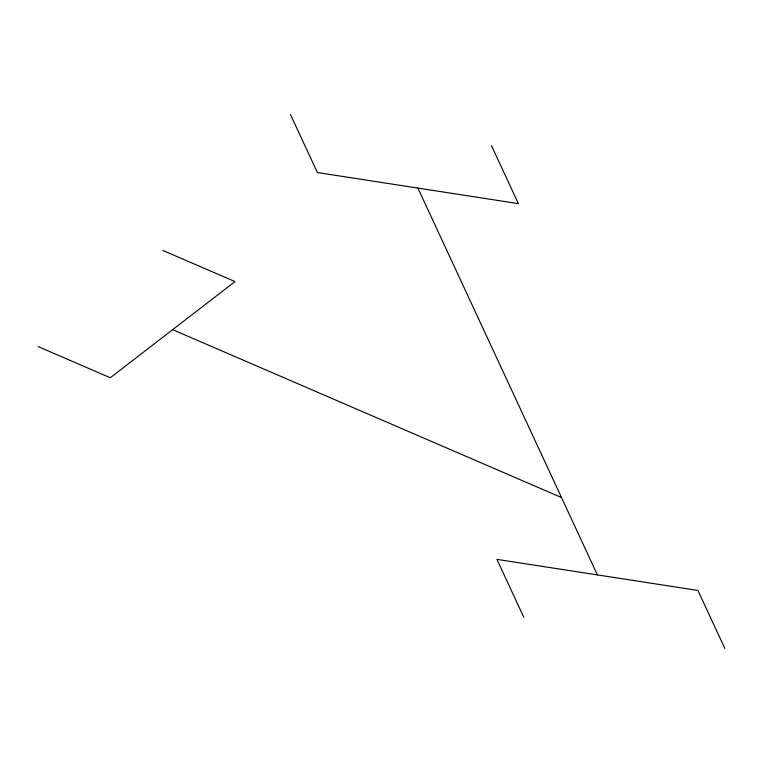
<?xml version="1.0" encoding="UTF-8"?>
<svg xmlns="http://www.w3.org/2000/svg" width="763" height="763" viewBox="0 0 763 763"><rect width="100%" height="100%" fill="white"/><g stroke="black" fill="none" stroke-linecap="round" stroke-linejoin="round"><path stroke-width="1.14" d="M162.853 250.436L235.014 281.585L110.311 377.761L38.15 346.612M172.657 329.673L561.52 497.552M491.467 145.619L518.392 203.635L317.398 172.543L290.465 114.517M724.85 648.483L697.926 590.457L496.923 559.365L523.847 617.381M417.895 188.089L597.419 574.911"/></g></svg>
